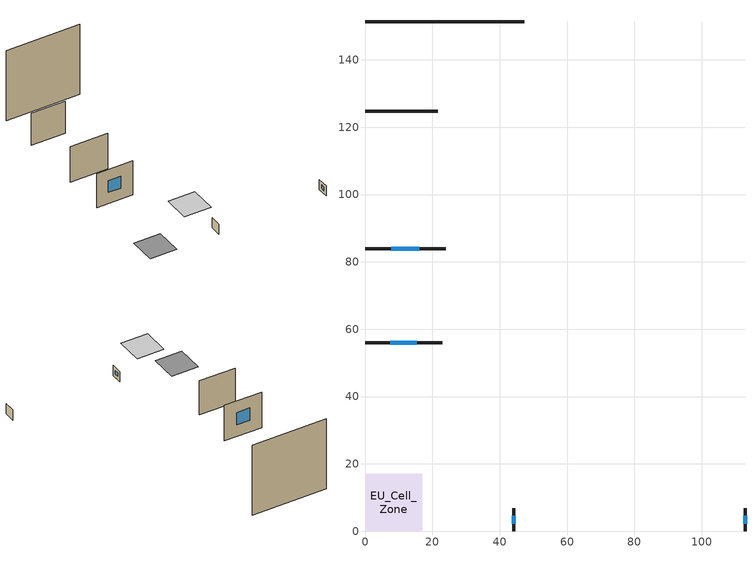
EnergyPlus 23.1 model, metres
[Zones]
EU_Cell_Zone
 floor othersidecoefficients (EU_IT.MidClim.MFH.03.Gen.ReEx.001.001_floor_1_Construction): 0,0 17.07,0 17.07,17.07 0,17.07 z0
 wall outside (EU_IT.MidClim.MFH.03.Gen.ReEx.001.001_wall_1_east_1_Construction): 44.14,0 44.14,6.83 z0:6.83
 wall outside (EU_IT.MidClim.MFH.03.Gen.ReEx.001.001_wall_1_north_2_Construction): 0,55.97 22.94,55.97 z0:22.94
 wall outside (EU_IT.MidClim.MFH.03.Gen.ReEx.001.001_wall_1_south_3_Construction): 23.96,83.91 0,83.91 z0:23.96
 wall outside (EU_IT.MidClim.MFH.03.Gen.ReEx.001.001_wall_1_west_4_Construction): 112.86,6.83 112.86,0 z0:6.83
 wall othersidecoefficients (EU_IT.MidClim.MFH.03.Gen.ReEx.001.001_wall_2_Construction): 21.62,124.7 0,124.7 z0:21.62
 wall othersidecoefficients (EU_IT.MidClim.MFH.03.Gen.ReEx.001.001_thermal_bridge_Construction): 47.37,151.32 0,151.32 z0:47.37
 window (EU_IT.MidClim.MFH.03.Gen.ReEx.001.001_window_east_1_Construction): 44.14,2.23 44.14,4.6 z2.23:4.6
 window (EU_IT.MidClim.MFH.03.Gen.ReEx.001.001_window_north_2_Construction): 7.5,55.97 15.44,55.97 z7.5:15.44
 window (EU_IT.MidClim.MFH.03.Gen.ReEx.001.001_window_south_3_Construction): 16.13,83.91 7.83,83.91 z7.83:16.13
 window (EU_IT.MidClim.MFH.03.Gen.ReEx.001.001_window_west_4_Construction): 112.86,4.6 112.86,2.23 z2.23:4.6
 ceiling othersidecoefficients (EU_IT.MidClim.MFH.03.Gen.ReEx.001.001_roof_2_Construction): 22.07,0 39.14,0 39.14,17.07 22.07,17.07 z20
[Building]
EU Step8 Campaign Cell: North Axis=0; Terrain=City; Solar Distribution=FullExterior
[Site:Location]
Bologna: Latitude=44.5; Longitude=11.25; Time Zone=1; Elevation=37
[SizingPeriod:WeatherFileDays]
AnnualSizingPeriod: Begin Month=1; Begin Day of Month=1; End Month=12; End Day of Month=31; Use Weather File Daylight Saving Period=No; Use Weather File Rain and Snow Indicators=No
[MATERIAL]
EU_InternalMass_Material: Roughness=MediumRough; Thickness=0.1; Conductivity=1; Density=1800; Specific Heat=900; Thermal Absorptance=0.9; Solar Absorptance=0.7; Visible Absorptance=0.7
[MATERIAL:NOMASS] Roughness=MediumRough; Thermal Absorptance=0.9; Solar Absorptance=0.7; Visible Absorptance=0.7
Name | Thermal Resistance
EU_IT.MidClim.MFH.03.Gen.ReEx.001.001_floor_1_NoMass | 0.592336
EU_IT.MidClim.MFH.03.Gen.ReEx.001.001_roof_2_NoMass | 0.434232
EU_IT.MidClim.MFH.03.Gen.ReEx.001.001_wall_1_east_1_NoMass; EU_IT.MidClim.MFH.03.Gen.ReEx.001.001_wall_1_north_2_NoMass; EU_IT.MidClim.MFH.03.Gen.ReEx.001.001_wall_1_south_3_NoMass; EU_IT.MidClim.MFH.03.Gen.ReEx.001.001_wall_1_west_4_NoMass | 0.780443
EU_IT.MidClim.MFH.03.Gen.ReEx.001.001_wall_2_NoMass | 1.0044
EU_IT.MidClim.MFH.03.Gen.ReEx.001.001_thermal_bridge_NoMass | 11.5506
[WINDOWMATERIAL:SIMPLEGLAZINGSYSTEM] UFactor=4.24222; Solar Heat Gain Coefficient=0.85; Visible Transmittance=0.85
EU_IT.MidClim.MFH.03.Gen.ReEx.001.001_window_east_1_SimpleGlazing; EU_IT.MidClim.MFH.03.Gen.ReEx.001.001_window_north_2_SimpleGlazing; EU_IT.MidClim.MFH.03.Gen.ReEx.001.001_window_south_3_SimpleGlazing; EU_IT.MidClim.MFH.03.Gen.ReEx.001.001_window_west_4_SimpleGlazing
[CONSTRUCTION]
EU_IT.MidClim.MFH.03.Gen.ReEx.001.001_floor_1_Construction: EU_IT.MidClim.MFH.03.Gen.ReEx.001.001_floor_1_NoMass
EU_IT.MidClim.MFH.03.Gen.ReEx.001.001_roof_2_Construction: EU_IT.MidClim.MFH.03.Gen.ReEx.001.001_roof_2_NoMass
EU_IT.MidClim.MFH.03.Gen.ReEx.001.001_wall_1_east_1_Construction: EU_IT.MidClim.MFH.03.Gen.ReEx.001.001_wall_1_east_1_NoMass
EU_IT.MidClim.MFH.03.Gen.ReEx.001.001_window_east_1_Construction: EU_IT.MidClim.MFH.03.Gen.ReEx.001.001_window_east_1_SimpleGlazing
EU_IT.MidClim.MFH.03.Gen.ReEx.001.001_wall_1_north_2_Construction: EU_IT.MidClim.MFH.03.Gen.ReEx.001.001_wall_1_north_2_NoMass
EU_IT.MidClim.MFH.03.Gen.ReEx.001.001_window_north_2_Construction: EU_IT.MidClim.MFH.03.Gen.ReEx.001.001_window_north_2_SimpleGlazing
EU_IT.MidClim.MFH.03.Gen.ReEx.001.001_wall_1_south_3_Construction: EU_IT.MidClim.MFH.03.Gen.ReEx.001.001_wall_1_south_3_NoMass
EU_IT.MidClim.MFH.03.Gen.ReEx.001.001_window_south_3_Construction: EU_IT.MidClim.MFH.03.Gen.ReEx.001.001_window_south_3_SimpleGlazing
EU_IT.MidClim.MFH.03.Gen.ReEx.001.001_wall_1_west_4_Construction: EU_IT.MidClim.MFH.03.Gen.ReEx.001.001_wall_1_west_4_NoMass
EU_IT.MidClim.MFH.03.Gen.ReEx.001.001_window_west_4_Construction: EU_IT.MidClim.MFH.03.Gen.ReEx.001.001_window_west_4_SimpleGlazing
EU_IT.MidClim.MFH.03.Gen.ReEx.001.001_wall_2_Construction: EU_IT.MidClim.MFH.03.Gen.ReEx.001.001_wall_2_NoMass
EU_IT.MidClim.MFH.03.Gen.ReEx.001.001_thermal_bridge_Construction: EU_IT.MidClim.MFH.03.Gen.ReEx.001.001_thermal_bridge_NoMass
EU_InternalMass_Construction: EU_InternalMass_Material
[ZONE]
EU_Cell_Zone: Type=1; Multiplier=1; Ceiling Height=1.10875; Volume=4388; Floor Area=989.4; Part of Total Floor Area=Yes
[INTERNALMASS]
EU_Cell_Zone_EU_InternalMass: Construction=EU_InternalMass_Construction; Zone or ZoneList=EU_Cell_Zone; Surface Area=989.4
[SURFACEPROPERTY:OTHERSIDECOEFFICIENTS] Combined ConvectiveRadiative Film Coefficient=0; Constant Temperature=0; Constant Temperature Coefficient=0; Ground Temperature Coefficient=0; Wind Speed Coefficient=0; Sinusoidal Variation of Constant Temperature Coefficient=No; Period of Sinusoidal Variation=24; Previous Other Side Temperature Coefficient=0
Name | External DryBulb Temperature Coefficient | Zone Air Temperature Coefficient
EU_IT.MidClim.MFH.03.Gen.ReEx.001.001_floor_1_b0.315457 | 0.315457 | 0.684543
EU_IT.MidClim.MFH.03.Gen.ReEx.001.001_roof_2_b0.556174 | 0.556174 | 0.443826
EU_IT.MidClim.MFH.03.Gen.ReEx.001.001_wall_1_east_1_b1; EU_IT.MidClim.MFH.03.Gen.ReEx.001.001_wall_1_north_2_b1; EU_IT.MidClim.MFH.03.Gen.ReEx.001.001_wall_1_south_3_b1; EU_IT.MidClim.MFH.03.Gen.ReEx.001.001_wall_1_west_4_b1; EU_IT.MidClim.MFH.03.Gen.ReEx.001.001_thermal_bridge_b1 | 1 | 0
EU_IT.MidClim.MFH.03.Gen.ReEx.001.001_wall_2_b0.743494 | 0.743494 | 0.256506
[OTHEREQUIPMENT]
EU_Step8_InternalGain_it__IT.MidClim.MFH.03.Gen.ReEx.001.001__f000_f000: Fuel Type=Electricity; Zone or ZoneList or Space or SpaceList=EU_Cell_Zone; Schedule=EU_Step8_GainSchedule_it__IT.MidClim.MFH.03.Gen.ReEx.001.001__f000_f000; Design Level Calculation Method=Watts/Area; Power per Zone Floor Area=1; Fraction Latent=0; Fraction Radiant=0; Fraction Lost=0; Carbon Dioxide Generation Rate=0; EndUse Subcategory=EU_Step8_InternalGains
[ZONEVENTILATION:DESIGNFLOWRATE]
EU_ConstantAir_EU_Cell_Zone: Zone or ZoneList or Space or SpaceList=EU_Cell_Zone; Schedule=EU_AlwaysOn; Design Flow Rate Calculation Method=AirChanges/Hour; Air Changes per Hour=0.692607; Ventilation Type=Natural; Fan Pressure Rise=0; Fan Total Efficiency=1; Constant Term Coefficient=1; Temperature Term Coefficient=0; Velocity Term Coefficient=0; Velocity Squared Term Coefficient=0; Minimum Indoor Temperature=-100; Maximum Indoor Temperature=100; Delta Temperature=-100; Minimum Outdoor Temperature=-100; Maximum Outdoor Temperature=100; Maximum Wind Speed=40
[HVACTEMPLATE:THERMOSTAT]
EU_HeatOnly_EU_Cell_Zone: Constant Heating Setpoint=20; Constant Cooling Setpoint=50
[HVACTEMPLATE:ZONE:IDEALLOADSAIRSYSTEM]
EU_Cell_Zone: Template Thermostat=EU_HeatOnly_EU_Cell_Zone; System Availability Schedule=EU_AlwaysOn; Maximum Heating Supply Air Temperature=50; Minimum Cooling Supply Air Temperature=13; Maximum Heating Supply Air Humidity Ratio=0.0156; Minimum Cooling Supply Air Humidity Ratio=0.0077; Heating Limit=NoLimit; Cooling Limit=NoLimit; Heating Availability Schedule=EU_AlwaysOn; Cooling Availability Schedule=EU_CoolingOff; Dehumidification Control Type=ConstantSensibleHeatRatio; Cooling Sensible Heat Ratio=0.7; Dehumidification Setpoint=60; Humidification Control Type=None; Humidification Setpoint=30; Outdoor Air Method=None; Outdoor Air Flow Rate per Person=0.00944; Outdoor Air Flow Rate per Zone Floor Area=0; Outdoor Air Flow Rate per Zone=0; Demand Controlled Ventilation Type=None; Outdoor Air Economizer Type=NoEconomizer; Heat Recovery Type=None; Sensible Heat Recovery Effectiveness=0.7; Latent Heat Recovery Effectiveness=0.65
[SIZING:ZONE]
EU_Cell_Zone: Zone Cooling Design Supply Air Temperature Input Method=SupplyAirTemperature; Zone Cooling Design Supply Air Temperature=13; Zone Heating Design Supply Air Temperature Input Method=SupplyAirTemperature; Zone Heating Design Supply Air Temperature=50; Zone Cooling Design Supply Air Humidity Ratio=0.008; Zone Heating Design Supply Air Humidity Ratio=0.008; Cooling Design Air Flow Method=DesignDay; Cooling Design Air Flow Rate=0; Cooling Minimum Air Flow per Zone Floor Area=0.000762; Cooling Minimum Air Flow=0; Cooling Minimum Air Flow Fraction=0.2; Heating Design Air Flow Method=DesignDay; Heating Design Air Flow Rate=0; Heating Maximum Air Flow per Zone Floor Area=0.002032; Heating Maximum Air Flow=0.141576; Heating Maximum Air Flow Fraction=0.3; Account for Dedicated Outdoor Air System=No; Dedicated Outdoor Air System Control Strategy=NeutralSupplyAir; Dedicated Outdoor Air Low Setpoint Temperature for Design=autosize; Dedicated Outdoor Air High Setpoint Temperature for Design=autosize; Zone Load Sizing Method=Sensible Load Only No Latent Load; Zone Latent Cooling Design Supply Air Humidity Ratio Input Method=HumidityRatioDifference; Zone Cooling Design Supply Air Humidity Ratio Difference=0.005; Zone Latent Heating Design Supply Air Humidity Ratio Input Method=HumidityRatioDifference; Zone Humidification Design Supply Air Humidity Ratio Difference=0.005
[SCHEDULE:CONSTANT]
Name | Hourly Value
EU_AlwaysOn | 1
EU_CoolingOff | 0
[SCHEDULE:FILE]
EU_Step8_GainSchedule_it__IT.MidClim.MFH.03.Gen.ReEx.001.001__f000_f000: File=C:\Users\o_iseri\Desktop\OpenUBEM\openubem\outputs\eu_certified_rerun_2026-08-28\rep3\schedules\it__IT.MidClim.MFH.03.Gen.ReEx.001.001__f000.csv; Column Number=1; Rows to Skip at Top=0; Number of Hours of Data=8760; Column Separator=Comma; Interpolate to Timestep=No; Minutes per Item=60; Adjust Schedule for Daylight Savings=Yes
